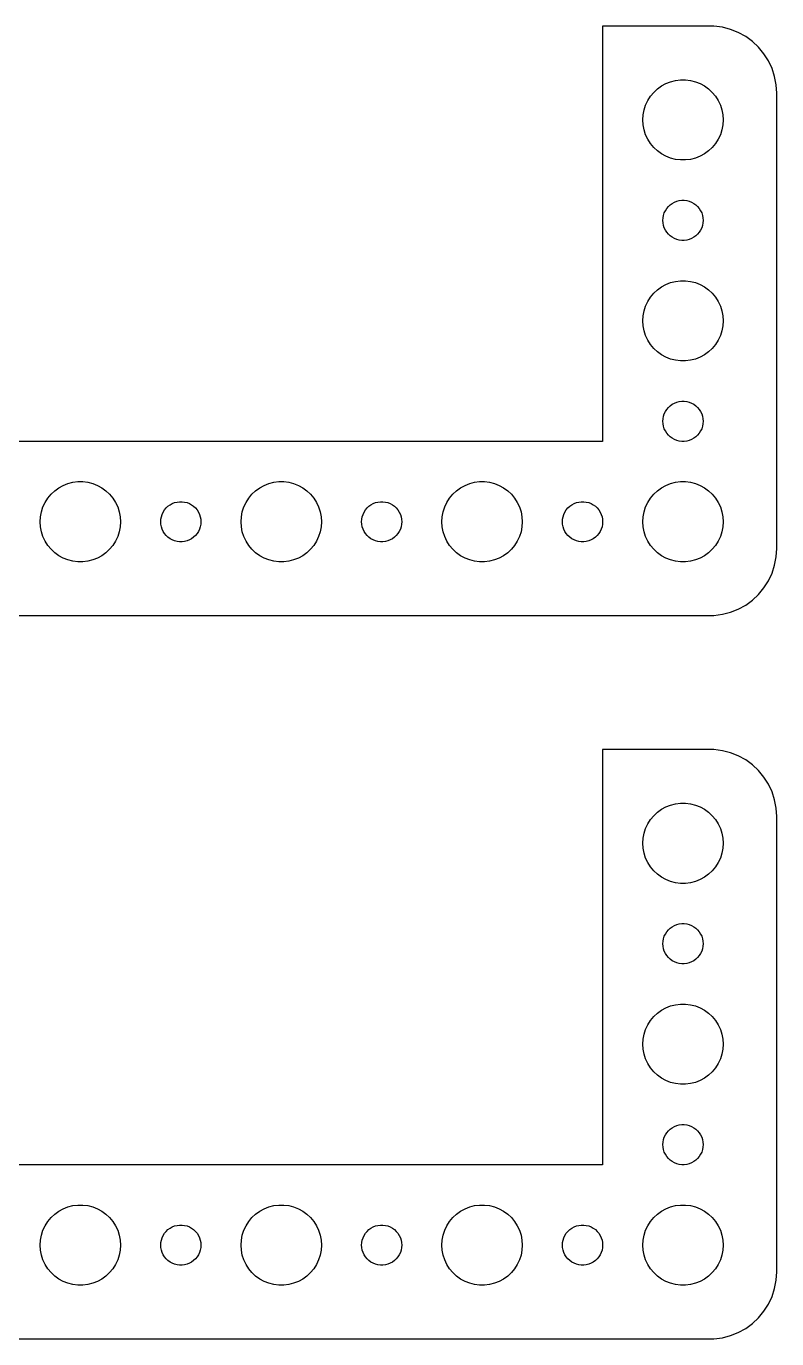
# Model space of a CAD drawing. Header units: metres. Extents: x -52 to 52, y 356 to 724.
# Drawn here: x -4 to 52, y 518 to 616 of the extents above; entities that cross this region are included whole.
import ezdxf

# ---------------------------------------------------------------- set-up
doc = ezdxf.new("R2010")
doc.units = ezdxf.units.M

msp = doc.modelspace()

# ---------------------------------------------------------------- linework, layer by layer
for p, q in [((47.3139, 615.99), (39, 615.99)), ((39, 615.99), (39, 585)), ((47.9369, 615.911), (47.3139, 615.99)), ((48.5451, 615.755), (47.9369, 615.911)), ((49.1289, 615.524), (48.5451, 615.755)), ((49.6791, 615.222), (49.1289, 615.524)), ((50.1871, 614.853), (49.6791, 615.222)), ((50.6448, 614.423), (50.1871, 614.853)), ((51.0451, 613.939), (50.6448, 614.423)), ((51.3815, 613.409), (51.0451, 613.939)), ((51.6489, 612.841), (51.3815, 613.409)), ((51.8429, 612.243), (51.6489, 612.841)), ((43.0877, 611.312), (43.3925, 611.533)), ((43.3925, 611.533), (43.7227, 611.714)), ((43.7227, 611.714), (44.0729, 611.853)), ((44.0729, 611.853), (44.4379, 611.947)), ((44.4379, 611.947), (44.8116, 611.994)), ((44.8116, 611.994), (45.1884, 611.994)), ((45.1884, 611.994), (45.5621, 611.947)), ((45.5621, 611.947), (45.927, 611.853)), ((45.927, 611.853), (46.2773, 611.714)), ((46.2773, 611.714), (46.6075, 611.533)), ((46.6075, 611.533), (46.9123, 611.312)), ((51.9606, 611.627), (51.8429, 612.243)), ((52, 611), (51.9606, 611.627)), ((42.2107, 610.104), (42.3711, 610.445)), ((42.3711, 610.445), (42.5729, 610.763)), ((42.5729, 610.763), (42.8131, 611.054)), ((42.8131, 611.054), (43.0877, 611.312)), ((46.9123, 611.312), (47.1869, 611.054)), ((47.1869, 611.054), (47.427, 610.763)), ((47.427, 610.763), (47.6289, 610.445)), ((47.6289, 610.445), (47.7893, 610.104)), ((52, 577), (52, 611)), ((42.0237, 609.376), (42.0942, 609.746)), ((42.0942, 609.746), (42.2107, 610.104)), ((47.7893, 610.104), (47.9057, 609.746)), ((47.9057, 609.746), (47.9763, 609.376)), ((42, 609), (42.0237, 609.376)), ((42.0237, 608.624), (42, 609)), ((42.0942, 608.254), (42.0237, 608.624)), ((47.9763, 608.624), (47.9057, 608.254)), ((47.9763, 609.376), (48, 609)), ((48, 609), (47.9763, 608.624)), ((42.2107, 607.896), (42.0942, 608.254)), ((42.3711, 607.555), (42.2107, 607.896)), ((42.5729, 607.237), (42.3711, 607.555)), ((47.6289, 607.555), (47.427, 607.237)), ((47.7893, 607.896), (47.6289, 607.555)), ((47.9057, 608.254), (47.7893, 607.896)), ((42.8131, 606.946), (42.5729, 607.237)), ((43.0877, 606.688), (42.8131, 606.946)), ((43.3925, 606.467), (43.0877, 606.688)), ((46.9123, 606.688), (46.6075, 606.467)), ((47.1869, 606.946), (46.9123, 606.688)), ((47.427, 607.237), (47.1869, 606.946)), ((43.7227, 606.286), (43.3925, 606.467)), ((44.0729, 606.147), (43.7227, 606.286)), ((44.4379, 606.053), (44.0729, 606.147)), ((44.8116, 606.006), (44.4379, 606.053)), ((45.1884, 606.006), (44.8116, 606.006)), ((45.5621, 606.053), (45.1884, 606.006)), ((45.927, 606.147), (45.5621, 606.053)), ((46.2773, 606.286), (45.927, 606.147)), ((46.6075, 606.467), (46.2773, 606.286)), ((43.9065, 602.527), (44.0439, 602.656)), ((44.0439, 602.656), (44.1963, 602.766)), ((44.1963, 602.766), (44.3613, 602.857)), ((44.3613, 602.857), (44.5365, 602.927)), ((44.5365, 602.927), (44.7189, 602.973)), ((44.7189, 602.973), (44.9058, 602.997)), ((44.9058, 602.997), (45.0942, 602.997)), ((45.0942, 602.997), (45.2811, 602.973)), ((45.2811, 602.973), (45.4635, 602.927)), ((45.4635, 602.927), (45.6387, 602.857)), ((45.6387, 602.857), (45.8037, 602.766)), ((45.8037, 602.766), (45.9561, 602.656)), ((45.9561, 602.656), (46.0934, 602.527)), ((43.5, 601.5), (43.5118, 601.688)), ((43.5118, 601.688), (43.5471, 601.873)), ((43.5471, 601.873), (43.6053, 602.052)), ((43.6053, 602.052), (43.6855, 602.223)), ((43.6855, 602.223), (43.7865, 602.382)), ((43.7865, 602.382), (43.9065, 602.527)), ((46.0934, 602.527), (46.2135, 602.382)), ((46.2135, 602.382), (46.3145, 602.223)), ((46.3145, 602.223), (46.3947, 602.052)), ((46.3947, 602.052), (46.4529, 601.873)), ((46.4529, 601.873), (46.4882, 601.688)), ((46.4882, 601.688), (46.5, 601.5)), ((43.5118, 601.312), (43.5, 601.5)), ((43.5471, 601.127), (43.5118, 601.312)), ((43.6053, 600.948), (43.5471, 601.127)), ((43.6855, 600.777), (43.6053, 600.948)), ((43.7865, 600.618), (43.6855, 600.777)), ((43.9065, 600.473), (43.7865, 600.618)), ((46.2135, 600.618), (46.0934, 600.473)), ((46.3145, 600.777), (46.2135, 600.618)), ((46.3947, 600.948), (46.3145, 600.777)), ((46.4529, 601.127), (46.3947, 600.948)), ((46.4882, 601.312), (46.4529, 601.127)), ((46.5, 601.5), (46.4882, 601.312)), ((44.0439, 600.344), (43.9065, 600.473)), ((44.1963, 600.234), (44.0439, 600.344)), ((44.3613, 600.143), (44.1963, 600.234)), ((44.5365, 600.073), (44.3613, 600.143)), ((44.7189, 600.027), (44.5365, 600.073)), ((44.9058, 600.003), (44.7189, 600.027)), ((45.0942, 600.003), (44.9058, 600.003)), ((45.2811, 600.027), (45.0942, 600.003)), ((45.4635, 600.073), (45.2811, 600.027)), ((45.6387, 600.143), (45.4635, 600.073)), ((45.8037, 600.234), (45.6387, 600.143)), ((45.9561, 600.344), (45.8037, 600.234)), ((46.0934, 600.473), (45.9561, 600.344)), ((43.3925, 596.533), (43.7227, 596.714)), ((43.7227, 596.714), (44.0729, 596.853)), ((44.0729, 596.853), (44.4379, 596.947)), ((44.4379, 596.947), (44.8116, 596.994)), ((44.8116, 596.994), (45.1884, 596.994)), ((45.1884, 596.994), (45.5621, 596.947)), ((45.5621, 596.947), (45.927, 596.853)), ((45.927, 596.853), (46.2773, 596.714)), ((46.2773, 596.714), (46.6075, 596.533)), ((42.3711, 595.445), (42.5729, 595.763)), ((42.5729, 595.763), (42.8131, 596.054)), ((42.8131, 596.054), (43.0877, 596.312)), ((43.0877, 596.312), (43.3925, 596.533)), ((46.6075, 596.533), (46.9123, 596.312)), ((46.9123, 596.312), (47.1869, 596.054)), ((47.1869, 596.054), (47.427, 595.763)), ((47.427, 595.763), (47.6289, 595.445)), ((42.0237, 594.376), (42.0942, 594.746)), ((42.0942, 594.746), (42.2107, 595.104)), ((42.2107, 595.104), (42.3711, 595.445)), ((47.6289, 595.445), (47.7893, 595.104)), ((47.7893, 595.104), (47.9057, 594.746)), ((47.9057, 594.746), (47.9763, 594.376)), ((42, 594), (42.0237, 594.376)), ((42.0237, 593.624), (42, 594)), ((47.9763, 594.376), (48, 594)), ((48, 594), (47.9763, 593.624)), ((42.0942, 593.254), (42.0237, 593.624)), ((42.2107, 592.896), (42.0942, 593.254)), ((42.3711, 592.555), (42.2107, 592.896)), ((47.7893, 592.896), (47.6289, 592.555)), ((47.9057, 593.254), (47.7893, 592.896)), ((47.9763, 593.624), (47.9057, 593.254)), ((42.5729, 592.237), (42.3711, 592.555)), ((42.8131, 591.946), (42.5729, 592.237)), ((43.0877, 591.688), (42.8131, 591.946)), ((47.1869, 591.946), (46.9123, 591.688)), ((47.427, 592.237), (47.1869, 591.946)), ((47.6289, 592.555), (47.427, 592.237)), ((43.3925, 591.467), (43.0877, 591.688)), ((43.7227, 591.286), (43.3925, 591.467)), ((44.0729, 591.147), (43.7227, 591.286)), ((44.4379, 591.053), (44.0729, 591.147)), ((44.8116, 591.006), (44.4379, 591.053)), ((45.1884, 591.006), (44.8116, 591.006)), ((45.5621, 591.053), (45.1884, 591.006)), ((45.927, 591.147), (45.5621, 591.053)), ((46.2773, 591.286), (45.927, 591.147)), ((46.6075, 591.467), (46.2773, 591.286)), ((46.9123, 591.688), (46.6075, 591.467)), ((44.3613, 587.857), (44.5365, 587.927)), ((44.5365, 587.927), (44.7189, 587.973)), ((44.7189, 587.973), (44.9058, 587.997)), ((44.9058, 587.997), (45.0942, 587.997)), ((45.0942, 587.997), (45.2811, 587.973)), ((45.2811, 587.973), (45.4635, 587.927)), ((45.4635, 587.927), (45.6387, 587.857)), ((43.5471, 586.873), (43.6053, 587.052)), ((43.6053, 587.052), (43.6855, 587.223)), ((43.6855, 587.223), (43.7865, 587.382)), ((43.7865, 587.382), (43.9065, 587.527)), ((43.9065, 587.527), (44.0439, 587.656)), ((44.0439, 587.656), (44.1963, 587.766)), ((44.1963, 587.766), (44.3613, 587.857)), ((45.6387, 587.857), (45.8037, 587.766)), ((45.8037, 587.766), (45.9561, 587.656)), ((45.9561, 587.656), (46.0934, 587.527)), ((46.0934, 587.527), (46.2135, 587.382)), ((46.2135, 587.382), (46.3145, 587.223)), ((46.3145, 587.223), (46.3947, 587.052)), ((46.3947, 587.052), (46.4529, 586.873)), ((43.5, 586.5), (43.5118, 586.688)), ((43.5118, 586.312), (43.5, 586.5)), ((43.5118, 586.688), (43.5471, 586.873)), ((43.5471, 586.127), (43.5118, 586.312)), ((43.6053, 585.948), (43.5471, 586.127)), ((43.6855, 585.777), (43.6053, 585.948)), ((46.3947, 585.948), (46.3145, 585.777)), ((46.4529, 586.127), (46.3947, 585.948)), ((46.4529, 586.873), (46.4882, 586.688)), ((46.4882, 586.312), (46.4529, 586.127)), ((46.4882, 586.688), (46.5, 586.5)), ((46.5, 586.5), (46.4882, 586.312)), ((39, 585), (-39, 585)), ((43.7865, 585.618), (43.6855, 585.777)), ((43.9065, 585.473), (43.7865, 585.618)), ((44.0439, 585.344), (43.9065, 585.473)), ((44.1963, 585.234), (44.0439, 585.344)), ((44.3613, 585.143), (44.1963, 585.234)), ((44.5365, 585.073), (44.3613, 585.143)), ((44.7189, 585.027), (44.5365, 585.073)), ((44.9058, 585.003), (44.7189, 585.027)), ((45.0942, 585.003), (44.9058, 585.003)), ((45.2811, 585.027), (45.0942, 585.003)), ((45.4635, 585.073), (45.2811, 585.027)), ((45.6387, 585.143), (45.4635, 585.073)), ((45.8037, 585.234), (45.6387, 585.143)), ((45.9561, 585.344), (45.8037, 585.234)), ((46.0934, 585.473), (45.9561, 585.344)), ((46.2135, 585.618), (46.0934, 585.473)), ((46.3145, 585.777), (46.2135, 585.618)), ((-2.42705, 580.763), (-2.1869, 581.054)), ((-2.1869, 581.054), (-1.91226, 581.312)), ((-1.91226, 581.312), (-1.60747, 581.533)), ((-1.60747, 581.533), (-1.27733, 581.714)), ((-1.27733, 581.714), (-0.92705, 581.853)), ((-0.92705, 581.853), (-0.56213, 581.947)), ((-0.56213, 581.947), (-0.18837, 581.994)), ((-0.18837, 581.994), (0.18837, 581.994)), ((0.18837, 581.994), (0.56213, 581.947)), ((0.56213, 581.947), (0.92705, 581.853)), ((0.92705, 581.853), (1.27733, 581.714)), ((1.27733, 581.714), (1.60747, 581.533)), ((1.60747, 581.533), (1.91226, 581.312)), ((1.91226, 581.312), (2.1869, 581.054)), ((2.1869, 581.054), (2.42705, 580.763)), ((12.5729, 580.763), (12.8131, 581.054)), ((12.8131, 581.054), (13.0877, 581.312)), ((13.0877, 581.312), (13.3925, 581.533)), ((13.3925, 581.533), (13.7227, 581.714)), ((13.7227, 581.714), (14.0729, 581.853)), ((14.0729, 581.853), (14.4379, 581.947)), ((14.4379, 581.947), (14.8116, 581.994)), ((14.8116, 581.994), (15.1884, 581.994)), ((15.1884, 581.994), (15.5621, 581.947)), ((15.5621, 581.947), (15.927, 581.853)), ((15.927, 581.853), (16.2773, 581.714)), ((16.2773, 581.714), (16.6075, 581.533)), ((16.6075, 581.533), (16.9123, 581.312)), ((16.9123, 581.312), (17.1869, 581.054)), ((17.1869, 581.054), (17.427, 580.763)), ((27.5729, 580.763), (27.8131, 581.054)), ((27.8131, 581.054), (28.0877, 581.312)), ((28.0877, 581.312), (28.3925, 581.533)), ((28.3925, 581.533), (28.7227, 581.714)), ((28.7227, 581.714), (29.0729, 581.853)), ((29.0729, 581.853), (29.4379, 581.947)), ((29.4379, 581.947), (29.8116, 581.994)), ((29.8116, 581.994), (30.1884, 581.994)), ((30.1884, 581.994), (30.5621, 581.947)), ((30.5621, 581.947), (30.927, 581.853)), ((30.927, 581.853), (31.2773, 581.714)), ((31.2773, 581.714), (31.6075, 581.533)), ((31.6075, 581.533), (31.9123, 581.312)), ((31.9123, 581.312), (32.1869, 581.054)), ((32.1869, 581.054), (32.427, 580.763)), ((42.5729, 580.763), (42.8131, 581.054)), ((42.8131, 581.054), (43.0877, 581.312)), ((43.0877, 581.312), (43.3925, 581.533)), ((43.3925, 581.533), (43.7227, 581.714)), ((43.7227, 581.714), (44.0729, 581.853)), ((44.0729, 581.853), (44.4379, 581.947)), ((44.4379, 581.947), (44.8116, 581.994)), ((44.8116, 581.994), (45.1884, 581.994)), ((45.1884, 581.994), (45.5621, 581.947)), ((45.5621, 581.947), (45.927, 581.853)), ((45.927, 581.853), (46.2773, 581.714)), ((46.2773, 581.714), (46.6075, 581.533)), ((46.6075, 581.533), (46.9123, 581.312)), ((46.9123, 581.312), (47.1869, 581.054)), ((47.1869, 581.054), (47.427, 580.763)), ((-2.90575, 579.746), (-2.78932, 580.104)), ((-2.78932, 580.104), (-2.62891, 580.445)), ((-2.62891, 580.445), (-2.42705, 580.763)), ((2.42705, 580.763), (2.62891, 580.445)), ((2.62891, 580.445), (2.78932, 580.104)), ((2.78932, 580.104), (2.90575, 579.746)), ((6.40654, 580.027), (6.54385, 580.156)), ((6.54385, 580.156), (6.69626, 580.266)), ((6.69626, 580.266), (6.86133, 580.357)), ((6.86133, 580.357), (7.03647, 580.427)), ((7.03647, 580.427), (7.21892, 580.473)), ((7.21892, 580.473), (7.40581, 580.497)), ((7.40581, 580.497), (7.59418, 580.497)), ((7.59418, 580.497), (7.78107, 580.473)), ((7.78107, 580.473), (7.96352, 580.427)), ((7.96352, 580.427), (8.13866, 580.357)), ((8.13866, 580.357), (8.30373, 580.266)), ((8.30373, 580.266), (8.45613, 580.156)), ((8.45613, 580.156), (8.59344, 580.027)), ((12.0942, 579.746), (12.2107, 580.104)), ((12.2107, 580.104), (12.3711, 580.445)), ((12.3711, 580.445), (12.5729, 580.763)), ((17.427, 580.763), (17.6289, 580.445)), ((17.6289, 580.445), (17.7893, 580.104)), ((17.7893, 580.104), (17.9057, 579.746)), ((21.4065, 580.027), (21.5439, 580.156)), ((21.5439, 580.156), (21.6963, 580.266)), ((21.6963, 580.266), (21.8613, 580.357)), ((21.8613, 580.357), (22.0365, 580.427)), ((22.0365, 580.427), (22.2189, 580.473)), ((22.2189, 580.473), (22.4058, 580.497)), ((22.4058, 580.497), (22.5942, 580.497)), ((22.5942, 580.497), (22.7811, 580.473)), ((22.7811, 580.473), (22.9635, 580.427)), ((22.9635, 580.427), (23.1387, 580.357)), ((23.1387, 580.357), (23.3037, 580.266)), ((23.3037, 580.266), (23.4561, 580.156)), ((23.4561, 580.156), (23.5934, 580.027)), ((27.0942, 579.746), (27.2107, 580.104)), ((27.2107, 580.104), (27.3711, 580.445)), ((27.3711, 580.445), (27.5729, 580.763)), ((32.427, 580.763), (32.6289, 580.445)), ((32.6289, 580.445), (32.7893, 580.104)), ((32.7893, 580.104), (32.9057, 579.746)), ((36.4065, 580.027), (36.5439, 580.156)), ((36.5439, 580.156), (36.6963, 580.266)), ((36.6963, 580.266), (36.8613, 580.357)), ((36.8613, 580.357), (37.0365, 580.427)), ((37.0365, 580.427), (37.2189, 580.473)), ((37.2189, 580.473), (37.4058, 580.497)), ((37.4058, 580.497), (37.5942, 580.497)), ((37.5942, 580.497), (37.7811, 580.473)), ((37.7811, 580.473), (37.9635, 580.427)), ((37.9635, 580.427), (38.1387, 580.357)), ((38.1387, 580.357), (38.3037, 580.266)), ((38.3037, 580.266), (38.4561, 580.156)), ((38.4561, 580.156), (38.5934, 580.027)), ((42.0942, 579.746), (42.2107, 580.104)), ((42.2107, 580.104), (42.3711, 580.445)), ((42.3711, 580.445), (42.5729, 580.763)), ((47.427, 580.763), (47.6289, 580.445)), ((47.6289, 580.445), (47.7893, 580.104)), ((47.7893, 580.104), (47.9057, 579.746)), ((-3, 579), (-2.97633, 579.376)), ((-2.97633, 579.376), (-2.90575, 579.746)), ((2.90575, 579.746), (2.97633, 579.376)), ((2.97633, 579.376), (3, 579)), ((6, 579), (6.01183, 579.188)), ((6.01183, 579.188), (6.04712, 579.373)), ((6.04712, 579.373), (6.10533, 579.552)), ((6.10533, 579.552), (6.18553, 579.723)), ((6.18553, 579.723), (6.28647, 579.882)), ((6.28647, 579.882), (6.40654, 580.027)), ((8.59344, 580.027), (8.71352, 579.882)), ((8.71352, 579.882), (8.81445, 579.723)), ((8.81445, 579.723), (8.89465, 579.552)), ((8.89465, 579.552), (8.95287, 579.373)), ((8.95287, 579.373), (8.98816, 579.188)), ((8.98816, 579.188), (9, 579)), ((12, 579), (12.0237, 579.376)), ((12.0237, 579.376), (12.0942, 579.746)), ((17.9057, 579.746), (17.9763, 579.376)), ((17.9763, 579.376), (18, 579)), ((21, 579), (21.0118, 579.188)), ((21.0118, 579.188), (21.0471, 579.373)), ((21.0471, 579.373), (21.1053, 579.552)), ((21.1053, 579.552), (21.1855, 579.723)), ((21.1855, 579.723), (21.2865, 579.882)), ((21.2865, 579.882), (21.4065, 580.027)), ((23.5934, 580.027), (23.7135, 579.882)), ((23.7135, 579.882), (23.8145, 579.723)), ((23.8145, 579.723), (23.8947, 579.552)), ((23.8947, 579.552), (23.9529, 579.373)), ((23.9529, 579.373), (23.9882, 579.188)), ((23.9882, 579.188), (24, 579)), ((27, 579), (27.0237, 579.376)), ((27.0237, 579.376), (27.0942, 579.746)), ((32.9057, 579.746), (32.9763, 579.376)), ((32.9763, 579.376), (33, 579)), ((36, 579), (36.0118, 579.188)), ((36.0118, 579.188), (36.0471, 579.373)), ((36.0471, 579.373), (36.1053, 579.552)), ((36.1053, 579.552), (36.1855, 579.723)), ((36.1855, 579.723), (36.2865, 579.882)), ((36.2865, 579.882), (36.4065, 580.027)), ((38.5934, 580.027), (38.7135, 579.882)), ((38.7135, 579.882), (38.8145, 579.723)), ((38.8145, 579.723), (38.8947, 579.552)), ((38.8947, 579.552), (38.9529, 579.373)), ((38.9529, 579.373), (38.9882, 579.188)), ((38.9882, 579.188), (39, 579)), ((42, 579), (42.0237, 579.376)), ((42.0237, 579.376), (42.0942, 579.746)), ((47.9057, 579.746), (47.9763, 579.376)), ((47.9763, 579.376), (48, 579)), ((-2.97633, 578.624), (-3, 579)), ((-2.90575, 578.254), (-2.97633, 578.624)), ((-2.78932, 577.896), (-2.90575, 578.254)), ((2.90575, 578.254), (2.78932, 577.896)), ((2.97633, 578.624), (2.90575, 578.254)), ((3, 579), (2.97633, 578.624)), ((6.01183, 578.812), (6, 579)), ((6.04712, 578.627), (6.01183, 578.812)), ((6.10533, 578.448), (6.04712, 578.627)), ((6.18553, 578.277), (6.10533, 578.448)), ((6.28647, 578.118), (6.18553, 578.277)), ((6.40654, 577.973), (6.28647, 578.118)), ((8.71352, 578.118), (8.59344, 577.973)), ((8.81445, 578.277), (8.71352, 578.118)), ((8.89465, 578.448), (8.81445, 578.277)), ((8.95287, 578.627), (8.89465, 578.448)), ((8.98816, 578.812), (8.95287, 578.627)), ((9, 579), (8.98816, 578.812)), ((12.0237, 578.624), (12, 579)), ((12.0942, 578.254), (12.0237, 578.624)), ((12.2107, 577.896), (12.0942, 578.254)), ((17.9057, 578.254), (17.7893, 577.896)), ((17.9763, 578.624), (17.9057, 578.254)), ((18, 579), (17.9763, 578.624)), ((21.0118, 578.812), (21, 579)), ((21.0471, 578.627), (21.0118, 578.812)), ((21.1053, 578.448), (21.0471, 578.627)), ((21.1855, 578.277), (21.1053, 578.448)), ((21.2865, 578.118), (21.1855, 578.277)), ((21.4065, 577.973), (21.2865, 578.118)), ((23.7135, 578.118), (23.5934, 577.973)), ((23.8145, 578.277), (23.7135, 578.118)), ((23.8947, 578.448), (23.8145, 578.277)), ((23.9529, 578.627), (23.8947, 578.448)), ((23.9882, 578.812), (23.9529, 578.627)), ((24, 579), (23.9882, 578.812)), ((27.0237, 578.624), (27, 579)), ((27.0942, 578.254), (27.0237, 578.624)), ((27.2107, 577.896), (27.0942, 578.254)), ((32.9057, 578.254), (32.7893, 577.896)), ((32.9763, 578.624), (32.9057, 578.254)), ((33, 579), (32.9763, 578.624)), ((36.0118, 578.812), (36, 579)), ((36.0471, 578.627), (36.0118, 578.812)), ((36.1053, 578.448), (36.0471, 578.627)), ((36.1855, 578.277), (36.1053, 578.448)), ((36.2865, 578.118), (36.1855, 578.277)), ((36.4065, 577.973), (36.2865, 578.118)), ((38.7135, 578.118), (38.5934, 577.973)), ((38.8145, 578.277), (38.7135, 578.118)), ((38.8947, 578.448), (38.8145, 578.277)), ((38.9529, 578.627), (38.8947, 578.448)), ((38.9882, 578.812), (38.9529, 578.627)), ((39, 579), (38.9882, 578.812)), ((42.0237, 578.624), (42, 579)), ((42.0942, 578.254), (42.0237, 578.624)), ((42.2107, 577.896), (42.0942, 578.254)), ((47.9057, 578.254), (47.7893, 577.896)), ((47.9763, 578.624), (47.9057, 578.254)), ((48, 579), (47.9763, 578.624)), ((-2.62891, 577.555), (-2.78932, 577.896)), ((-2.42705, 577.237), (-2.62891, 577.555)), ((-2.1869, 576.946), (-2.42705, 577.237)), ((2.42705, 577.237), (2.1869, 576.946)), ((2.62891, 577.555), (2.42705, 577.237)), ((2.78932, 577.896), (2.62891, 577.555)), ((6.54385, 577.844), (6.40654, 577.973)), ((6.69626, 577.734), (6.54385, 577.844)), ((6.86133, 577.643), (6.69626, 577.734)), ((7.03647, 577.573), (6.86133, 577.643)), ((7.21892, 577.527), (7.03647, 577.573)), ((7.40581, 577.503), (7.21892, 577.527)), ((7.59418, 577.503), (7.40581, 577.503)), ((7.78107, 577.527), (7.59418, 577.503)), ((7.96352, 577.573), (7.78107, 577.527)), ((8.13866, 577.643), (7.96352, 577.573)), ((8.30373, 577.734), (8.13866, 577.643)), ((8.45613, 577.844), (8.30373, 577.734)), ((8.59344, 577.973), (8.45613, 577.844)), ((12.3711, 577.555), (12.2107, 577.896)), ((12.5729, 577.237), (12.3711, 577.555)), ((12.8131, 576.946), (12.5729, 577.237)), ((17.427, 577.237), (17.1869, 576.946)), ((17.6289, 577.555), (17.427, 577.237)), ((17.7893, 577.896), (17.6289, 577.555)), ((21.5439, 577.844), (21.4065, 577.973)), ((21.6963, 577.734), (21.5439, 577.844)), ((21.8613, 577.643), (21.6963, 577.734)), ((22.0365, 577.573), (21.8613, 577.643)), ((22.2189, 577.527), (22.0365, 577.573)), ((22.4058, 577.503), (22.2189, 577.527)), ((22.5942, 577.503), (22.4058, 577.503)), ((22.7811, 577.527), (22.5942, 577.503)), ((22.9635, 577.573), (22.7811, 577.527)), ((23.1387, 577.643), (22.9635, 577.573)), ((23.3037, 577.734), (23.1387, 577.643)), ((23.4561, 577.844), (23.3037, 577.734)), ((23.5934, 577.973), (23.4561, 577.844)), ((27.3711, 577.555), (27.2107, 577.896)), ((27.5729, 577.237), (27.3711, 577.555)), ((27.8131, 576.946), (27.5729, 577.237)), ((32.427, 577.237), (32.1869, 576.946)), ((32.6289, 577.555), (32.427, 577.237)), ((32.7893, 577.896), (32.6289, 577.555)), ((36.5439, 577.844), (36.4065, 577.973)), ((36.6963, 577.734), (36.5439, 577.844)), ((36.8613, 577.643), (36.6963, 577.734)), ((37.0365, 577.573), (36.8613, 577.643)), ((37.2189, 577.527), (37.0365, 577.573)), ((37.4058, 577.503), (37.2189, 577.527)), ((37.5942, 577.503), (37.4058, 577.503)), ((37.7811, 577.527), (37.5942, 577.503)), ((37.9635, 577.573), (37.7811, 577.527)), ((38.1387, 577.643), (37.9635, 577.573)), ((38.3037, 577.734), (38.1387, 577.643)), ((38.4561, 577.844), (38.3037, 577.734)), ((38.5934, 577.973), (38.4561, 577.844)), ((42.3711, 577.555), (42.2107, 577.896)), ((42.5729, 577.237), (42.3711, 577.555)), ((42.8131, 576.946), (42.5729, 577.237)), ((47.427, 577.237), (47.1869, 576.946)), ((47.6289, 577.555), (47.427, 577.237)), ((47.7893, 577.896), (47.6289, 577.555)), ((-1.91226, 576.688), (-2.1869, 576.946)), ((-1.60747, 576.467), (-1.91226, 576.688)), ((-1.27733, 576.286), (-1.60747, 576.467)), ((-0.92705, 576.147), (-1.27733, 576.286)), ((-0.56213, 576.053), (-0.92705, 576.147)), ((0.92705, 576.147), (0.56213, 576.053)), ((1.27733, 576.286), (0.92705, 576.147)), ((1.60747, 576.467), (1.27733, 576.286)), ((1.91226, 576.688), (1.60747, 576.467)), ((2.1869, 576.946), (1.91226, 576.688)), ((13.0877, 576.688), (12.8131, 576.946)), ((13.3925, 576.467), (13.0877, 576.688)), ((13.7227, 576.286), (13.3925, 576.467)), ((14.0729, 576.147), (13.7227, 576.286)), ((14.4379, 576.053), (14.0729, 576.147)), ((15.927, 576.147), (15.5621, 576.053)), ((16.2773, 576.286), (15.927, 576.147)), ((16.6075, 576.467), (16.2773, 576.286)), ((16.9123, 576.688), (16.6075, 576.467)), ((17.1869, 576.946), (16.9123, 576.688)), ((28.0877, 576.688), (27.8131, 576.946)), ((28.3925, 576.467), (28.0877, 576.688)), ((28.7227, 576.286), (28.3925, 576.467)), ((29.0729, 576.147), (28.7227, 576.286)), ((29.4379, 576.053), (29.0729, 576.147)), ((30.927, 576.147), (30.5621, 576.053)), ((31.2773, 576.286), (30.927, 576.147)), ((31.6075, 576.467), (31.2773, 576.286)), ((31.9123, 576.688), (31.6075, 576.467)), ((32.1869, 576.946), (31.9123, 576.688)), ((43.0877, 576.688), (42.8131, 576.946)), ((43.3925, 576.467), (43.0877, 576.688)), ((43.7227, 576.286), (43.3925, 576.467)), ((44.0729, 576.147), (43.7227, 576.286)), ((44.4379, 576.053), (44.0729, 576.147)), ((45.927, 576.147), (45.5621, 576.053)), ((46.2773, 576.286), (45.927, 576.147)), ((46.6075, 576.467), (46.2773, 576.286)), ((46.9123, 576.688), (46.6075, 576.467)), ((47.1869, 576.946), (46.9123, 576.688)), ((51.8429, 575.757), (51.9606, 576.373)), ((51.9606, 576.373), (52, 577)), ((-0.18837, 576.006), (-0.56213, 576.053)), ((0.18837, 576.006), (-0.18837, 576.006)), ((0.56213, 576.053), (0.18837, 576.006)), ((14.8116, 576.006), (14.4379, 576.053)), ((15.1884, 576.006), (14.8116, 576.006)), ((15.5621, 576.053), (15.1884, 576.006)), ((29.8116, 576.006), (29.4379, 576.053)), ((30.1884, 576.006), (29.8116, 576.006)), ((30.5621, 576.053), (30.1884, 576.006)), ((44.8116, 576.006), (44.4379, 576.053)), ((45.1884, 576.006), (44.8116, 576.006)), ((45.5621, 576.053), (45.1884, 576.006)), ((51.3815, 574.591), (51.6489, 575.159)), ((51.6489, 575.159), (51.8429, 575.757)), ((51.0451, 574.061), (51.3815, 574.591)), ((50.1871, 573.147), (50.6448, 573.577)), ((50.6448, 573.577), (51.0451, 574.061)), ((47.9369, 572.089), (48.5451, 572.245)), ((48.5451, 572.245), (49.1289, 572.476)), ((49.1289, 572.476), (49.6791, 572.778)), ((49.6791, 572.778), (50.1871, 573.147)), ((-47.3139, 572.01), (47.3139, 572.01)), ((47.3139, 572.01), (47.9369, 572.089)), ((47.3139, 561.99), (39, 561.99)), ((39, 561.99), (39, 531)), ((47.9369, 561.911), (47.3139, 561.99)), ((48.5451, 561.755), (47.9369, 561.911)), ((49.1289, 561.524), (48.5451, 561.755)), ((49.6791, 561.222), (49.1289, 561.524)), ((50.1871, 560.853), (49.6791, 561.222)), ((50.6448, 560.423), (50.1871, 560.853)), ((51.0451, 559.939), (50.6448, 560.423)), ((51.3815, 559.409), (51.0451, 559.939)), ((51.6489, 558.841), (51.3815, 559.409)), ((51.8429, 558.243), (51.6489, 558.841)), ((43.0877, 557.312), (43.3925, 557.533)), ((43.3925, 557.533), (43.7227, 557.714)), ((43.7227, 557.714), (44.0729, 557.853)), ((44.0729, 557.853), (44.4379, 557.947)), ((44.4379, 557.947), (44.8116, 557.994)), ((44.8116, 557.994), (45.1884, 557.994)), ((45.1884, 557.994), (45.5621, 557.947)), ((45.5621, 557.947), (45.927, 557.853)), ((45.927, 557.853), (46.2773, 557.714)), ((46.2773, 557.714), (46.6075, 557.533)), ((46.6075, 557.533), (46.9123, 557.312)), ((51.9606, 557.627), (51.8429, 558.243)), ((52, 557), (51.9606, 557.627)), ((42.3711, 556.445), (42.5729, 556.763)), ((42.5729, 556.763), (42.8131, 557.054)), ((42.8131, 557.054), (43.0877, 557.312)), ((46.9123, 557.312), (47.1869, 557.054)), ((47.1869, 557.054), (47.427, 556.763)), ((47.427, 556.763), (47.6289, 556.445)), ((52, 523), (52, 557)), ((42.0237, 555.376), (42.0942, 555.746)), ((42.0942, 555.746), (42.2107, 556.104)), ((42.2107, 556.104), (42.3711, 556.445)), ((47.6289, 556.445), (47.7893, 556.104)), ((47.7893, 556.104), (47.9057, 555.746)), ((47.9057, 555.746), (47.9763, 555.376)), ((42, 555), (42.0237, 555.376)), ((42.0237, 554.624), (42, 555)), ((42.0942, 554.254), (42.0237, 554.624)), ((47.9763, 554.624), (47.9057, 554.254)), ((47.9763, 555.376), (48, 555)), ((48, 555), (47.9763, 554.624)), ((42.2107, 553.896), (42.0942, 554.254)), ((42.3711, 553.555), (42.2107, 553.896)), ((47.7893, 553.896), (47.6289, 553.555)), ((47.9057, 554.254), (47.7893, 553.896)), ((42.5729, 553.237), (42.3711, 553.555)), ((42.8131, 552.946), (42.5729, 553.237)), ((43.0877, 552.688), (42.8131, 552.946)), ((43.3925, 552.467), (43.0877, 552.688)), ((46.9123, 552.688), (46.6075, 552.467)), ((47.1869, 552.946), (46.9123, 552.688)), ((47.427, 553.237), (47.1869, 552.946)), ((47.6289, 553.555), (47.427, 553.237)), ((43.7227, 552.286), (43.3925, 552.467)), ((44.0729, 552.147), (43.7227, 552.286)), ((44.4379, 552.053), (44.0729, 552.147)), ((44.8116, 552.006), (44.4379, 552.053)), ((45.1884, 552.006), (44.8116, 552.006)), ((45.5621, 552.053), (45.1884, 552.006)), ((45.927, 552.147), (45.5621, 552.053)), ((46.2773, 552.286), (45.927, 552.147)), ((46.6075, 552.467), (46.2773, 552.286)), ((44.0439, 548.656), (44.1963, 548.766)), ((44.1963, 548.766), (44.3613, 548.857)), ((44.3613, 548.857), (44.5365, 548.927)), ((44.5365, 548.927), (44.7189, 548.973)), ((44.7189, 548.973), (44.9058, 548.997)), ((44.9058, 548.997), (45.0942, 548.997)), ((45.0942, 548.997), (45.2811, 548.973)), ((45.2811, 548.973), (45.4635, 548.927)), ((45.4635, 548.927), (45.6387, 548.857)), ((45.6387, 548.857), (45.8037, 548.766)), ((45.8037, 548.766), (45.9561, 548.656)), ((43.5118, 547.688), (43.5471, 547.873)), ((43.5471, 547.873), (43.6053, 548.052)), ((43.6053, 548.052), (43.6855, 548.223)), ((43.6855, 548.223), (43.7865, 548.382)), ((43.7865, 548.382), (43.9065, 548.527)), ((43.9065, 548.527), (44.0439, 548.656)), ((45.9561, 548.656), (46.0934, 548.527)), ((46.0934, 548.527), (46.2135, 548.382)), ((46.2135, 548.382), (46.3145, 548.223)), ((46.3145, 548.223), (46.3947, 548.052)), ((46.3947, 548.052), (46.4529, 547.873)), ((46.4529, 547.873), (46.4882, 547.688)), ((43.5, 547.5), (43.5118, 547.688)), ((43.5118, 547.312), (43.5, 547.5)), ((43.5471, 547.127), (43.5118, 547.312)), ((43.6053, 546.948), (43.5471, 547.127)), ((43.6855, 546.777), (43.6053, 546.948)), ((43.7865, 546.618), (43.6855, 546.777)), ((46.3145, 546.777), (46.2135, 546.618)), ((46.3947, 546.948), (46.3145, 546.777)), ((46.4529, 547.127), (46.3947, 546.948)), ((46.4882, 547.312), (46.4529, 547.127)), ((46.4882, 547.688), (46.5, 547.5)), ((46.5, 547.5), (46.4882, 547.312)), ((43.9065, 546.473), (43.7865, 546.618)), ((44.0439, 546.344), (43.9065, 546.473)), ((44.1963, 546.234), (44.0439, 546.344)), ((44.3613, 546.143), (44.1963, 546.234)), ((44.5365, 546.073), (44.3613, 546.143)), ((44.7189, 546.027), (44.5365, 546.073)), ((44.9058, 546.003), (44.7189, 546.027)), ((45.0942, 546.003), (44.9058, 546.003)), ((45.2811, 546.027), (45.0942, 546.003)), ((45.4635, 546.073), (45.2811, 546.027)), ((45.6387, 546.143), (45.4635, 546.073)), ((45.8037, 546.234), (45.6387, 546.143)), ((45.9561, 546.344), (45.8037, 546.234)), ((46.0934, 546.473), (45.9561, 546.344)), ((46.2135, 546.618), (46.0934, 546.473)), ((43.7227, 542.714), (44.0729, 542.853)), ((44.0729, 542.853), (44.4379, 542.947)), ((44.4379, 542.947), (44.8116, 542.994)), ((44.8116, 542.994), (45.1884, 542.994)), ((45.1884, 542.994), (45.5621, 542.947)), ((45.5621, 542.947), (45.927, 542.853)), ((45.927, 542.853), (46.2773, 542.714)), ((42.5729, 541.763), (42.8131, 542.054)), ((42.8131, 542.054), (43.0877, 542.312)), ((43.0877, 542.312), (43.3925, 542.533)), ((43.3925, 542.533), (43.7227, 542.714)), ((46.2773, 542.714), (46.6075, 542.533)), ((46.6075, 542.533), (46.9123, 542.312)), ((46.9123, 542.312), (47.1869, 542.054)), ((47.1869, 542.054), (47.427, 541.763)), ((42.0942, 540.746), (42.2107, 541.104)), ((42.2107, 541.104), (42.3711, 541.445)), ((42.3711, 541.445), (42.5729, 541.763)), ((47.427, 541.763), (47.6289, 541.445)), ((47.6289, 541.445), (47.7893, 541.104)), ((47.7893, 541.104), (47.9057, 540.746)), ((42, 540), (42.0237, 540.376)), ((42.0237, 539.624), (42, 540)), ((42.0237, 540.376), (42.0942, 540.746)), ((47.9057, 540.746), (47.9763, 540.376)), ((47.9763, 540.376), (48, 540)), ((48, 540), (47.9763, 539.624)), ((42.0942, 539.254), (42.0237, 539.624)), ((42.2107, 538.896), (42.0942, 539.254)), ((42.3711, 538.555), (42.2107, 538.896)), ((47.7893, 538.896), (47.6289, 538.555)), ((47.9057, 539.254), (47.7893, 538.896)), ((47.9763, 539.624), (47.9057, 539.254)), ((42.5729, 538.237), (42.3711, 538.555)), ((42.8131, 537.946), (42.5729, 538.237)), ((43.0877, 537.688), (42.8131, 537.946)), ((47.1869, 537.946), (46.9123, 537.688)), ((47.427, 538.237), (47.1869, 537.946)), ((47.6289, 538.555), (47.427, 538.237)), ((43.3925, 537.467), (43.0877, 537.688)), ((43.7227, 537.286), (43.3925, 537.467)), ((44.0729, 537.147), (43.7227, 537.286)), ((44.4379, 537.053), (44.0729, 537.147)), ((44.8116, 537.006), (44.4379, 537.053)), ((45.1884, 537.006), (44.8116, 537.006)), ((45.5621, 537.053), (45.1884, 537.006)), ((45.927, 537.147), (45.5621, 537.053)), ((46.2773, 537.286), (45.927, 537.147)), ((46.6075, 537.467), (46.2773, 537.286)), ((46.9123, 537.688), (46.6075, 537.467)), ((44.7189, 533.973), (44.9058, 533.997)), ((44.9058, 533.997), (45.0942, 533.997)), ((45.0942, 533.997), (45.2811, 533.973)), ((43.5471, 532.873), (43.6053, 533.052)), ((43.6053, 533.052), (43.6855, 533.223)), ((43.6855, 533.223), (43.7865, 533.382)), ((43.7865, 533.382), (43.9065, 533.527)), ((43.9065, 533.527), (44.0439, 533.656)), ((44.0439, 533.656), (44.1963, 533.766)), ((44.1963, 533.766), (44.3613, 533.857)), ((44.3613, 533.857), (44.5365, 533.927)), ((44.5365, 533.927), (44.7189, 533.973)), ((45.2811, 533.973), (45.4635, 533.927)), ((45.4635, 533.927), (45.6387, 533.857)), ((45.6387, 533.857), (45.8037, 533.766)), ((45.8037, 533.766), (45.9561, 533.656)), ((45.9561, 533.656), (46.0934, 533.527)), ((46.0934, 533.527), (46.2135, 533.382)), ((46.2135, 533.382), (46.3145, 533.223)), ((46.3145, 533.223), (46.3947, 533.052)), ((46.3947, 533.052), (46.4529, 532.873)), ((43.5, 532.5), (43.5118, 532.688)), ((43.5118, 532.312), (43.5, 532.5)), ((43.5118, 532.688), (43.5471, 532.873)), ((43.5471, 532.127), (43.5118, 532.312)), ((43.6053, 531.948), (43.5471, 532.127)), ((46.4529, 532.127), (46.3947, 531.948)), ((46.4529, 532.873), (46.4882, 532.688)), ((46.4882, 532.312), (46.4529, 532.127)), ((46.4882, 532.688), (46.5, 532.5)), ((46.5, 532.5), (46.4882, 532.312)), ((43.6855, 531.777), (43.6053, 531.948)), ((43.7865, 531.618), (43.6855, 531.777)), ((43.9065, 531.473), (43.7865, 531.618)), ((44.0439, 531.344), (43.9065, 531.473)), ((44.1963, 531.234), (44.0439, 531.344)), ((44.3613, 531.143), (44.1963, 531.234)), ((44.5365, 531.073), (44.3613, 531.143)), ((44.7189, 531.027), (44.5365, 531.073)), ((45.4635, 531.073), (45.2811, 531.027)), ((45.6387, 531.143), (45.4635, 531.073)), ((45.8037, 531.234), (45.6387, 531.143)), ((45.9561, 531.344), (45.8037, 531.234)), ((46.0934, 531.473), (45.9561, 531.344)), ((46.2135, 531.618), (46.0934, 531.473)), ((46.3145, 531.777), (46.2135, 531.618)), ((46.3947, 531.948), (46.3145, 531.777)), ((39, 531), (-39, 531)), ((44.9058, 531.003), (44.7189, 531.027)), ((45.0942, 531.003), (44.9058, 531.003)), ((45.2811, 531.027), (45.0942, 531.003)), ((-2.1869, 527.054), (-1.91226, 527.312)), ((-1.91226, 527.312), (-1.60747, 527.533)), ((-1.60747, 527.533), (-1.27733, 527.714)), ((-1.27733, 527.714), (-0.92705, 527.853)), ((-0.92705, 527.853), (-0.56213, 527.947)), ((-0.56213, 527.947), (-0.18837, 527.994)), ((-0.18837, 527.994), (0.18837, 527.994)), ((0.18837, 527.994), (0.56213, 527.947)), ((0.56213, 527.947), (0.92705, 527.853)), ((0.92705, 527.853), (1.27733, 527.714)), ((1.27733, 527.714), (1.60747, 527.533)), ((1.60747, 527.533), (1.91226, 527.312)), ((1.91226, 527.312), (2.1869, 527.054)), ((12.8131, 527.054), (13.0877, 527.312)), ((13.0877, 527.312), (13.3925, 527.533)), ((13.3925, 527.533), (13.7227, 527.714)), ((13.7227, 527.714), (14.0729, 527.853)), ((14.0729, 527.853), (14.4379, 527.947)), ((14.4379, 527.947), (14.8116, 527.994)), ((14.8116, 527.994), (15.1884, 527.994)), ((15.1884, 527.994), (15.5621, 527.947)), ((15.5621, 527.947), (15.927, 527.853)), ((15.927, 527.853), (16.2773, 527.714)), ((16.2773, 527.714), (16.6075, 527.533)), ((16.6075, 527.533), (16.9123, 527.312)), ((16.9123, 527.312), (17.1869, 527.054)), ((27.8131, 527.054), (28.0877, 527.312)), ((28.0877, 527.312), (28.3925, 527.533)), ((28.3925, 527.533), (28.7227, 527.714)), ((28.7227, 527.714), (29.0729, 527.853)), ((29.0729, 527.853), (29.4379, 527.947)), ((29.4379, 527.947), (29.8116, 527.994)), ((29.8116, 527.994), (30.1884, 527.994)), ((30.1884, 527.994), (30.5621, 527.947)), ((30.5621, 527.947), (30.927, 527.853)), ((30.927, 527.853), (31.2773, 527.714)), ((31.2773, 527.714), (31.6075, 527.533)), ((31.6075, 527.533), (31.9123, 527.312)), ((31.9123, 527.312), (32.1869, 527.054)), ((42.8131, 527.054), (43.0877, 527.312)), ((43.0877, 527.312), (43.3925, 527.533)), ((43.3925, 527.533), (43.7227, 527.714)), ((43.7227, 527.714), (44.0729, 527.853)), ((44.0729, 527.853), (44.4379, 527.947)), ((44.4379, 527.947), (44.8116, 527.994)), ((44.8116, 527.994), (45.1884, 527.994)), ((45.1884, 527.994), (45.5621, 527.947)), ((45.5621, 527.947), (45.927, 527.853)), ((45.927, 527.853), (46.2773, 527.714)), ((46.2773, 527.714), (46.6075, 527.533)), ((46.6075, 527.533), (46.9123, 527.312)), ((46.9123, 527.312), (47.1869, 527.054)), ((-2.78932, 526.104), (-2.62891, 526.445)), ((-2.62891, 526.445), (-2.42705, 526.763)), ((-2.42705, 526.763), (-2.1869, 527.054)), ((2.1869, 527.054), (2.42705, 526.763)), ((2.42705, 526.763), (2.62891, 526.445)), ((2.62891, 526.445), (2.78932, 526.104)), ((6.40654, 526.027), (6.54385, 526.156)), ((6.54385, 526.156), (6.69626, 526.266)), ((6.69626, 526.266), (6.86133, 526.357)), ((6.86133, 526.357), (7.03647, 526.427)), ((7.03647, 526.427), (7.21892, 526.473)), ((7.21892, 526.473), (7.40581, 526.497)), ((7.40581, 526.497), (7.59418, 526.497)), ((7.59418, 526.497), (7.78107, 526.473)), ((7.78107, 526.473), (7.96352, 526.427)), ((7.96352, 526.427), (8.13866, 526.357)), ((8.13866, 526.357), (8.30373, 526.266)), ((8.30373, 526.266), (8.45613, 526.156)), ((8.45613, 526.156), (8.59344, 526.027)), ((12.2107, 526.104), (12.3711, 526.445)), ((12.3711, 526.445), (12.5729, 526.763)), ((12.5729, 526.763), (12.8131, 527.054)), ((17.1869, 527.054), (17.427, 526.763)), ((17.427, 526.763), (17.6289, 526.445)), ((17.6289, 526.445), (17.7893, 526.104)), ((21.4065, 526.027), (21.5439, 526.156)), ((21.5439, 526.156), (21.6963, 526.266)), ((21.6963, 526.266), (21.8613, 526.357)), ((21.8613, 526.357), (22.0365, 526.427)), ((22.0365, 526.427), (22.2189, 526.473)), ((22.2189, 526.473), (22.4058, 526.497)), ((22.4058, 526.497), (22.5942, 526.497)), ((22.5942, 526.497), (22.7811, 526.473)), ((22.7811, 526.473), (22.9635, 526.427)), ((22.9635, 526.427), (23.1387, 526.357)), ((23.1387, 526.357), (23.3037, 526.266)), ((23.3037, 526.266), (23.4561, 526.156)), ((23.4561, 526.156), (23.5934, 526.027)), ((27.2107, 526.104), (27.3711, 526.445)), ((27.3711, 526.445), (27.5729, 526.763)), ((27.5729, 526.763), (27.8131, 527.054)), ((32.1869, 527.054), (32.427, 526.763)), ((32.427, 526.763), (32.6289, 526.445)), ((32.6289, 526.445), (32.7893, 526.104)), ((36.4065, 526.027), (36.5439, 526.156)), ((36.5439, 526.156), (36.6963, 526.266)), ((36.6963, 526.266), (36.8613, 526.357)), ((36.8613, 526.357), (37.0365, 526.427)), ((37.0365, 526.427), (37.2189, 526.473)), ((37.2189, 526.473), (37.4058, 526.497)), ((37.4058, 526.497), (37.5942, 526.497)), ((37.5942, 526.497), (37.7811, 526.473)), ((37.7811, 526.473), (37.9635, 526.427)), ((37.9635, 526.427), (38.1387, 526.357)), ((38.1387, 526.357), (38.3037, 526.266)), ((38.3037, 526.266), (38.4561, 526.156)), ((38.4561, 526.156), (38.5934, 526.027)), ((42.2107, 526.104), (42.3711, 526.445)), ((42.3711, 526.445), (42.5729, 526.763)), ((42.5729, 526.763), (42.8131, 527.054)), ((47.1869, 527.054), (47.427, 526.763)), ((47.427, 526.763), (47.6289, 526.445)), ((47.6289, 526.445), (47.7893, 526.104)), ((-3, 525), (-2.97633, 525.376)), ((-2.97633, 525.376), (-2.90575, 525.746)), ((-2.90575, 525.746), (-2.78932, 526.104)), ((2.78932, 526.104), (2.90575, 525.746)), ((2.90575, 525.746), (2.97633, 525.376)), ((2.97633, 525.376), (3, 525)), ((6, 525), (6.01183, 525.188)), ((6.01183, 525.188), (6.04712, 525.373)), ((6.04712, 525.373), (6.10533, 525.552)), ((6.10533, 525.552), (6.18553, 525.723)), ((6.18553, 525.723), (6.28647, 525.882)), ((6.28647, 525.882), (6.40654, 526.027)), ((8.59344, 526.027), (8.71352, 525.882)), ((8.71352, 525.882), (8.81445, 525.723)), ((8.81445, 525.723), (8.89465, 525.552)), ((8.89465, 525.552), (8.95287, 525.373)), ((8.95287, 525.373), (8.98816, 525.188)), ((8.98816, 525.188), (9, 525)), ((12, 525), (12.0237, 525.376)), ((12.0237, 525.376), (12.0942, 525.746)), ((12.0942, 525.746), (12.2107, 526.104)), ((17.7893, 526.104), (17.9057, 525.746)), ((17.9057, 525.746), (17.9763, 525.376)), ((17.9763, 525.376), (18, 525)), ((21, 525), (21.0118, 525.188)), ((21.0118, 525.188), (21.0471, 525.373)), ((21.0471, 525.373), (21.1053, 525.552)), ((21.1053, 525.552), (21.1855, 525.723)), ((21.1855, 525.723), (21.2865, 525.882)), ((21.2865, 525.882), (21.4065, 526.027)), ((23.5934, 526.027), (23.7135, 525.882)), ((23.7135, 525.882), (23.8145, 525.723)), ((23.8145, 525.723), (23.8947, 525.552)), ((23.8947, 525.552), (23.9529, 525.373)), ((23.9529, 525.373), (23.9882, 525.188)), ((23.9882, 525.188), (24, 525)), ((27, 525), (27.0237, 525.376)), ((27.0237, 525.376), (27.0942, 525.746)), ((27.0942, 525.746), (27.2107, 526.104)), ((32.7893, 526.104), (32.9057, 525.746)), ((32.9057, 525.746), (32.9763, 525.376)), ((32.9763, 525.376), (33, 525)), ((36, 525), (36.0118, 525.188)), ((36.0118, 525.188), (36.0471, 525.373)), ((36.0471, 525.373), (36.1053, 525.552)), ((36.1053, 525.552), (36.1855, 525.723)), ((36.1855, 525.723), (36.2865, 525.882)), ((36.2865, 525.882), (36.4065, 526.027)), ((38.5934, 526.027), (38.7135, 525.882)), ((38.7135, 525.882), (38.8145, 525.723)), ((38.8145, 525.723), (38.8947, 525.552)), ((38.8947, 525.552), (38.9529, 525.373)), ((38.9529, 525.373), (38.9882, 525.188)), ((38.9882, 525.188), (39, 525)), ((42, 525), (42.0237, 525.376)), ((42.0237, 525.376), (42.0942, 525.746)), ((42.0942, 525.746), (42.2107, 526.104)), ((47.7893, 526.104), (47.9057, 525.746)), ((47.9057, 525.746), (47.9763, 525.376)), ((47.9763, 525.376), (48, 525)), ((-2.97633, 524.624), (-3, 525)), ((-2.90575, 524.254), (-2.97633, 524.624)), ((-2.78932, 523.896), (-2.90575, 524.254)), ((2.90575, 524.254), (2.78932, 523.896)), ((2.97633, 524.624), (2.90575, 524.254)), ((3, 525), (2.97633, 524.624)), ((6.01183, 524.812), (6, 525)), ((6.04712, 524.627), (6.01183, 524.812)), ((6.10533, 524.448), (6.04712, 524.627)), ((6.18553, 524.277), (6.10533, 524.448)), ((6.28647, 524.118), (6.18553, 524.277)), ((8.81445, 524.277), (8.71352, 524.118)), ((8.89465, 524.448), (8.81445, 524.277)), ((8.95287, 524.627), (8.89465, 524.448)), ((8.98816, 524.812), (8.95287, 524.627)), ((9, 525), (8.98816, 524.812)), ((12.0237, 524.624), (12, 525)), ((12.0942, 524.254), (12.0237, 524.624)), ((12.2107, 523.896), (12.0942, 524.254)), ((17.9057, 524.254), (17.7893, 523.896)), ((17.9763, 524.624), (17.9057, 524.254)), ((18, 525), (17.9763, 524.624)), ((21.0118, 524.812), (21, 525)), ((21.0471, 524.627), (21.0118, 524.812)), ((21.1053, 524.448), (21.0471, 524.627)), ((21.1855, 524.277), (21.1053, 524.448)), ((21.2865, 524.118), (21.1855, 524.277)), ((23.8145, 524.277), (23.7135, 524.118)), ((23.8947, 524.448), (23.8145, 524.277)), ((23.9529, 524.627), (23.8947, 524.448)), ((23.9882, 524.812), (23.9529, 524.627)), ((24, 525), (23.9882, 524.812)), ((27.0237, 524.624), (27, 525)), ((27.0942, 524.254), (27.0237, 524.624)), ((27.2107, 523.896), (27.0942, 524.254)), ((32.9057, 524.254), (32.7893, 523.896)), ((32.9763, 524.624), (32.9057, 524.254)), ((33, 525), (32.9763, 524.624)), ((36.0118, 524.812), (36, 525)), ((36.0471, 524.627), (36.0118, 524.812)), ((36.1053, 524.448), (36.0471, 524.627)), ((36.1855, 524.277), (36.1053, 524.448)), ((36.2865, 524.118), (36.1855, 524.277)), ((38.8145, 524.277), (38.7135, 524.118)), ((38.8947, 524.448), (38.8145, 524.277)), ((38.9529, 524.627), (38.8947, 524.448)), ((38.9882, 524.812), (38.9529, 524.627)), ((39, 525), (38.9882, 524.812)), ((42.0237, 524.624), (42, 525)), ((42.0942, 524.254), (42.0237, 524.624)), ((42.2107, 523.896), (42.0942, 524.254)), ((47.9057, 524.254), (47.7893, 523.896)), ((47.9763, 524.624), (47.9057, 524.254)), ((48, 525), (47.9763, 524.624)), ((-2.62891, 523.555), (-2.78932, 523.896)), ((-2.42705, 523.237), (-2.62891, 523.555)), ((-2.1869, 522.946), (-2.42705, 523.237)), ((2.42705, 523.237), (2.1869, 522.946)), ((2.62891, 523.555), (2.42705, 523.237)), ((2.78932, 523.896), (2.62891, 523.555)), ((6.40654, 523.973), (6.28647, 524.118)), ((6.54385, 523.844), (6.40654, 523.973)), ((6.69626, 523.734), (6.54385, 523.844)), ((6.86133, 523.643), (6.69626, 523.734)), ((7.03647, 523.573), (6.86133, 523.643)), ((7.21892, 523.527), (7.03647, 523.573)), ((7.40581, 523.503), (7.21892, 523.527)), ((7.59418, 523.503), (7.40581, 523.503)), ((7.78107, 523.527), (7.59418, 523.503)), ((7.96352, 523.573), (7.78107, 523.527)), ((8.13866, 523.643), (7.96352, 523.573)), ((8.30373, 523.734), (8.13866, 523.643)), ((8.45613, 523.844), (8.30373, 523.734)), ((8.59344, 523.973), (8.45613, 523.844)), ((8.71352, 524.118), (8.59344, 523.973)), ((12.3711, 523.555), (12.2107, 523.896)), ((12.5729, 523.237), (12.3711, 523.555)), ((12.8131, 522.946), (12.5729, 523.237)), ((17.427, 523.237), (17.1869, 522.946)), ((17.6289, 523.555), (17.427, 523.237)), ((17.7893, 523.896), (17.6289, 523.555)), ((21.4065, 523.973), (21.2865, 524.118)), ((21.5439, 523.844), (21.4065, 523.973)), ((21.6963, 523.734), (21.5439, 523.844)), ((21.8613, 523.643), (21.6963, 523.734)), ((22.0365, 523.573), (21.8613, 523.643)), ((22.2189, 523.527), (22.0365, 523.573)), ((22.4058, 523.503), (22.2189, 523.527)), ((22.5942, 523.503), (22.4058, 523.503)), ((22.7811, 523.527), (22.5942, 523.503)), ((22.9635, 523.573), (22.7811, 523.527)), ((23.1387, 523.643), (22.9635, 523.573)), ((23.3037, 523.734), (23.1387, 523.643)), ((23.4561, 523.844), (23.3037, 523.734)), ((23.5934, 523.973), (23.4561, 523.844)), ((23.7135, 524.118), (23.5934, 523.973)), ((27.3711, 523.555), (27.2107, 523.896)), ((27.5729, 523.237), (27.3711, 523.555)), ((27.8131, 522.946), (27.5729, 523.237)), ((32.427, 523.237), (32.1869, 522.946)), ((32.6289, 523.555), (32.427, 523.237)), ((32.7893, 523.896), (32.6289, 523.555)), ((36.4065, 523.973), (36.2865, 524.118)), ((36.5439, 523.844), (36.4065, 523.973)), ((36.6963, 523.734), (36.5439, 523.844)), ((36.8613, 523.643), (36.6963, 523.734)), ((37.0365, 523.573), (36.8613, 523.643)), ((37.2189, 523.527), (37.0365, 523.573)), ((37.4058, 523.503), (37.2189, 523.527)), ((37.5942, 523.503), (37.4058, 523.503)), ((37.7811, 523.527), (37.5942, 523.503)), ((37.9635, 523.573), (37.7811, 523.527)), ((38.1387, 523.643), (37.9635, 523.573)), ((38.3037, 523.734), (38.1387, 523.643)), ((38.4561, 523.844), (38.3037, 523.734)), ((38.5934, 523.973), (38.4561, 523.844)), ((38.7135, 524.118), (38.5934, 523.973)), ((42.3711, 523.555), (42.2107, 523.896)), ((42.5729, 523.237), (42.3711, 523.555)), ((42.8131, 522.946), (42.5729, 523.237)), ((47.427, 523.237), (47.1869, 522.946)), ((47.6289, 523.555), (47.427, 523.237)), ((47.7893, 523.896), (47.6289, 523.555)), ((-1.91226, 522.688), (-2.1869, 522.946)), ((-1.60747, 522.467), (-1.91226, 522.688)), ((-1.27733, 522.286), (-1.60747, 522.467)), ((-0.92705, 522.147), (-1.27733, 522.286)), ((1.27733, 522.286), (0.92705, 522.147)), ((1.60747, 522.467), (1.27733, 522.286)), ((1.91226, 522.688), (1.60747, 522.467)), ((2.1869, 522.946), (1.91226, 522.688)), ((13.0877, 522.688), (12.8131, 522.946)), ((13.3925, 522.467), (13.0877, 522.688)), ((13.7227, 522.286), (13.3925, 522.467)), ((14.0729, 522.147), (13.7227, 522.286)), ((16.2773, 522.286), (15.927, 522.147)), ((16.6075, 522.467), (16.2773, 522.286)), ((16.9123, 522.688), (16.6075, 522.467)), ((17.1869, 522.946), (16.9123, 522.688)), ((28.0877, 522.688), (27.8131, 522.946)), ((28.3925, 522.467), (28.0877, 522.688)), ((28.7227, 522.286), (28.3925, 522.467)), ((29.0729, 522.147), (28.7227, 522.286)), ((31.2773, 522.286), (30.927, 522.147)), ((31.6075, 522.467), (31.2773, 522.286)), ((31.9123, 522.688), (31.6075, 522.467)), ((32.1869, 522.946), (31.9123, 522.688)), ((43.0877, 522.688), (42.8131, 522.946)), ((43.3925, 522.467), (43.0877, 522.688)), ((43.7227, 522.286), (43.3925, 522.467)), ((44.0729, 522.147), (43.7227, 522.286)), ((46.2773, 522.286), (45.927, 522.147)), ((46.6075, 522.467), (46.2773, 522.286)), ((46.9123, 522.688), (46.6075, 522.467)), ((47.1869, 522.946), (46.9123, 522.688)), ((51.8429, 521.757), (51.9606, 522.373)), ((51.9606, 522.373), (52, 523)), ((-0.56213, 522.053), (-0.92705, 522.147)), ((-0.18837, 522.006), (-0.56213, 522.053)), ((0.18837, 522.006), (-0.18837, 522.006)), ((0.56213, 522.053), (0.18837, 522.006)), ((0.92705, 522.147), (0.56213, 522.053)), ((14.4379, 522.053), (14.0729, 522.147)), ((14.8116, 522.006), (14.4379, 522.053)), ((15.1884, 522.006), (14.8116, 522.006)), ((15.5621, 522.053), (15.1884, 522.006)), ((15.927, 522.147), (15.5621, 522.053)), ((29.4379, 522.053), (29.0729, 522.147)), ((29.8116, 522.006), (29.4379, 522.053)), ((30.1884, 522.006), (29.8116, 522.006)), ((30.5621, 522.053), (30.1884, 522.006)), ((30.927, 522.147), (30.5621, 522.053)), ((44.4379, 522.053), (44.0729, 522.147)), ((44.8116, 522.006), (44.4379, 522.053)), ((45.1884, 522.006), (44.8116, 522.006)), ((45.5621, 522.053), (45.1884, 522.006)), ((45.927, 522.147), (45.5621, 522.053)), ((51.6489, 521.159), (51.8429, 521.757)), ((51.0451, 520.061), (51.3815, 520.591)), ((51.3815, 520.591), (51.6489, 521.159)), ((50.1871, 519.147), (50.6448, 519.577)), ((50.6448, 519.577), (51.0451, 520.061)), ((48.5451, 518.245), (49.1289, 518.476)), ((49.1289, 518.476), (49.6791, 518.778)), ((49.6791, 518.778), (50.1871, 519.147)), ((-47.3139, 518.01), (47.3139, 518.01)), ((47.3139, 518.01), (47.9369, 518.089)), ((47.9369, 518.089), (48.5451, 518.245))]:
    msp.add_line(p, q)

doc.saveas('drawing.dxf')
